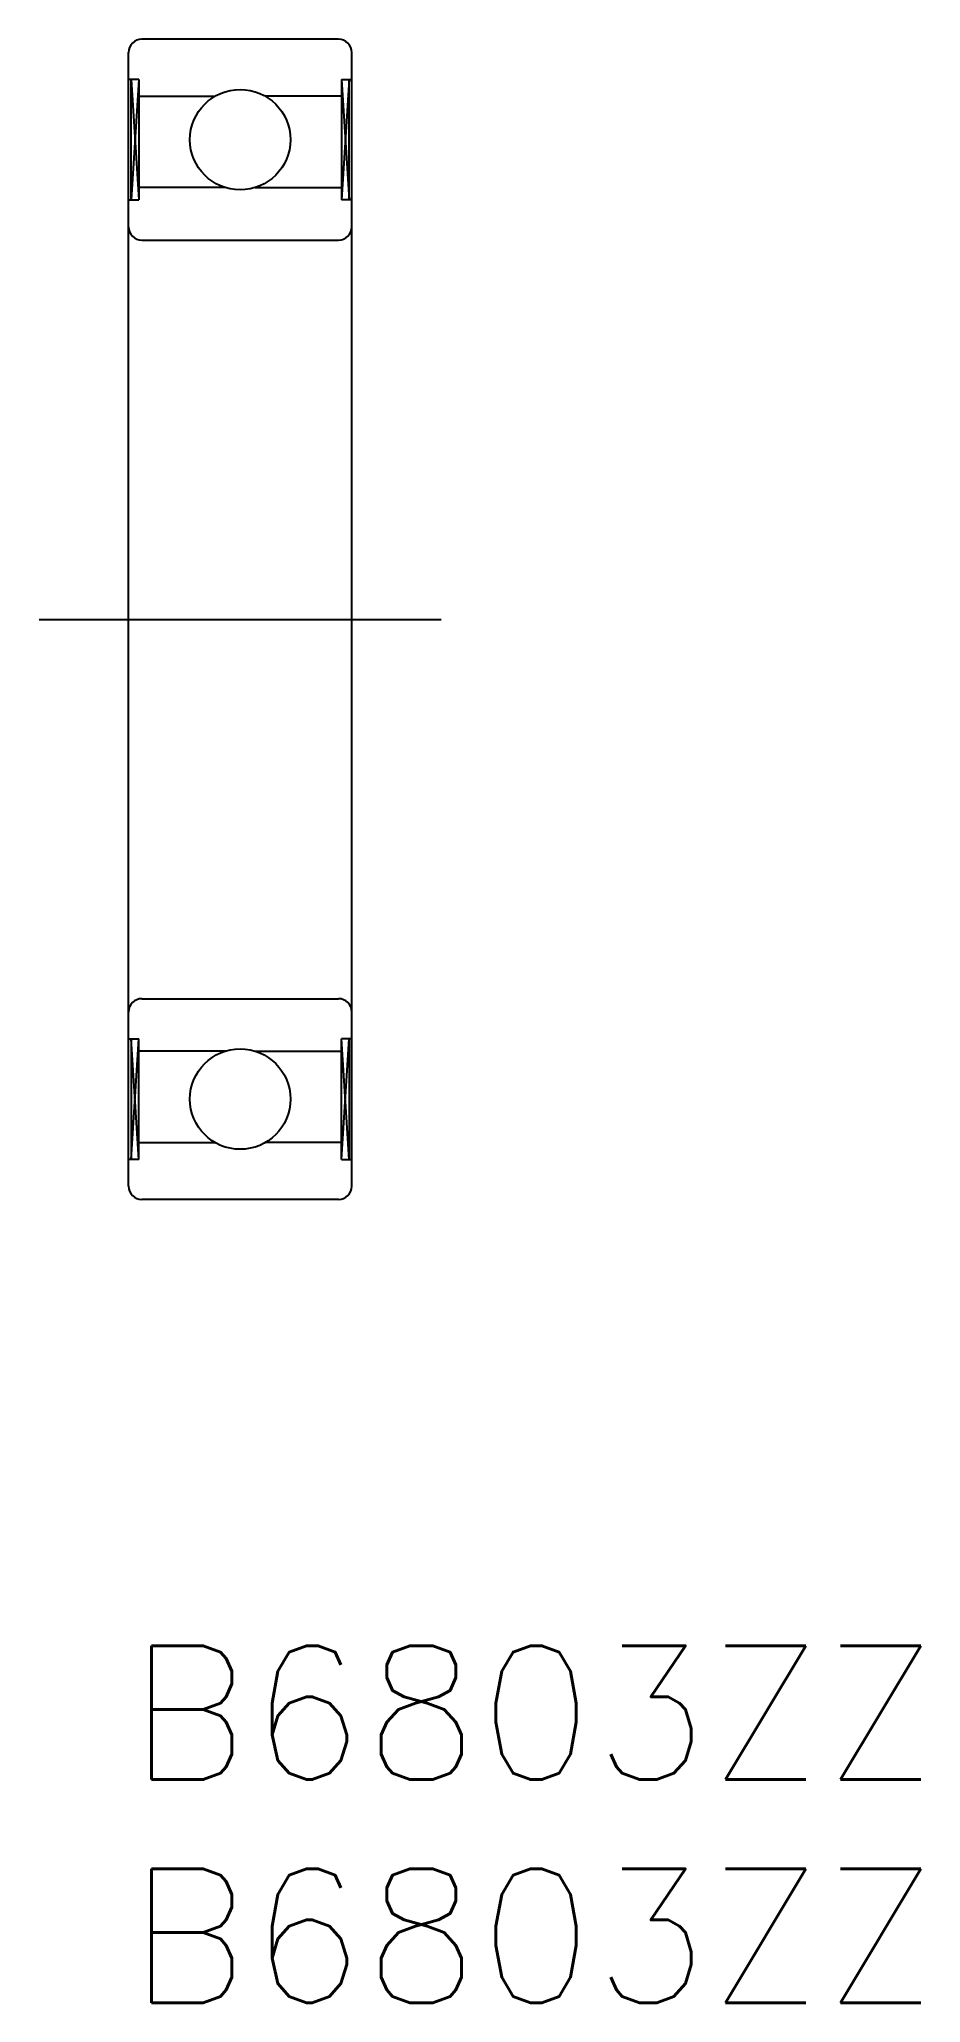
# Model space of a CAD drawing. Extents: x -2 to 17.7, y -8 to 36.
import ezdxf

# ---------------------------------------------------------------- set-up
doc = ezdxf.new("R2010")
doc.units = 0
doc.header["$LTSCALE"] = 0.5
doc.linetypes.add('CENTER', pattern=[50.8, 31.75, -6.35, 6.35, -6.35])
for name, color, linetype in [('MSM_CENTER', 1, 'CENTER'), ('MSM_CONTINUOUS', 7, 'CONTINUOUS'), ('MSM_NARROW', 5, 'CONTINUOUS'), ('MSM_PART_NUMBER', 7, 'CONTINUOUS')]:
    doc.layers.add(name, color=color, linetype=linetype)
doc.styles.get("Standard").update_dxf_attribs({"font": 'txt.shx', "height": 3, "bigfont": 'bigfont.shx'})

# ---------------------------------------------------------------- blocks, each defined once
blk = doc.blocks.new('*U2')
at = {"layer": 'MSM_PART_NUMBER'}
blk.add_text('B6803ZZ', height=3, dxfattribs=at).set_placement((0, -3))
blk = doc.blocks.new('*U3')
at = {"layer": 'MSM_PART_NUMBER'}
blk.add_text('B6803ZZ', height=3, dxfattribs=at).set_placement((0, -8))

msp = doc.modelspace()

# ---------------------------------------------------------------- linework, layer by layer
at = {"layer": 'MSM_CENTER'}
msp.add_line((-2, 23), (7, 23), dxfattribs=at)
at = {"layer": 'MSM_CONTINUOUS'}
for p, q in [((0, 10.3), (0, 35.7)), ((4.7, 36), (0.3, 36)), ((5, 10.3), (5, 35.7)), ((0.23, 35.1), (0, 35.1)), ((0.057, 32.4), (0.057, 35.1)), ((0.23, 35.1), (0.23, 32.4)), ((4.77, 35.1), (4.77, 32.4)), ((4.77, 35.1), (5, 35.1)), ((4.943, 32.4), (4.943, 35.1)), ((0.23, 34.725), (1.939, 34.725)), ((4.77, 34.725), (3.061, 34.725)), ((2.168, 32.675), (0.23, 32.675)), ((2.832, 32.675), (4.77, 32.675)), ((0, 32.4), (0.23, 32.4)), ((5, 32.4), (4.77, 32.4)), ((0.3, 31.5), (4.7, 31.5)), ((0.3, 14.5), (4.7, 14.5)), ((0, 13.6), (0.23, 13.6)), ((0.057, 13.6), (0.057, 10.9)), ((0.23, 10.9), (0.23, 13.6)), ((2.168, 13.325), (0.23, 13.325)), ((2.832, 13.325), (4.77, 13.325)), ((4.77, 10.9), (4.77, 13.6)), ((5, 13.6), (4.77, 13.6)), ((4.943, 13.6), (4.943, 10.9)), ((0.23, 11.275), (1.939, 11.275)), ((4.77, 11.275), (3.061, 11.275)), ((0.23, 10.9), (0, 10.9)), ((4.77, 10.9), (5, 10.9)), ((4.7, 10), (0.3, 10))]:
    msp.add_line(p, q, dxfattribs=at)
for centre in [(2.5, 33.75), (2.5, 12.25)]:
    msp.add_circle(centre, 1.125, dxfattribs=at)
for centre, start, end in [((0.3, 35.7), 90, 180), ((4.7, 35.7), 0, 90), ((0.3, 31.8), 180, 270), ((4.7, 31.8), 270, 0), ((0.3, 14.2), 90, 180), ((4.7, 14.2), 0, 90), ((0.3, 10.3), 180, 270), ((4.7, 10.3), 270, 0)]:
    msp.add_arc(centre, 0.3, start, end, dxfattribs=at)
at = {"layer": 'MSM_NARROW'}
for p, q in [((0.057, 35.1), (0.23, 32.4)), ((0.23, 35.1), (0.057, 32.4)), ((4.943, 35.1), (4.77, 32.4)), ((4.77, 35.1), (4.943, 32.4)), ((0.057, 10.9), (0.23, 13.6)), ((0.23, 10.9), (0.057, 13.6)), ((4.943, 10.9), (4.77, 13.6)), ((4.77, 10.9), (4.943, 13.6))]:
    msp.add_line(p, q, dxfattribs=at)

# ---------------------------------------------------------------- block references
at = {"layer": 'MSM_CONTINUOUS'}
for name in ['*U2', '*U3']:
    msp.add_blockref(name, (0, 0), dxfattribs=at)

doc.saveas('drawing.dxf')
